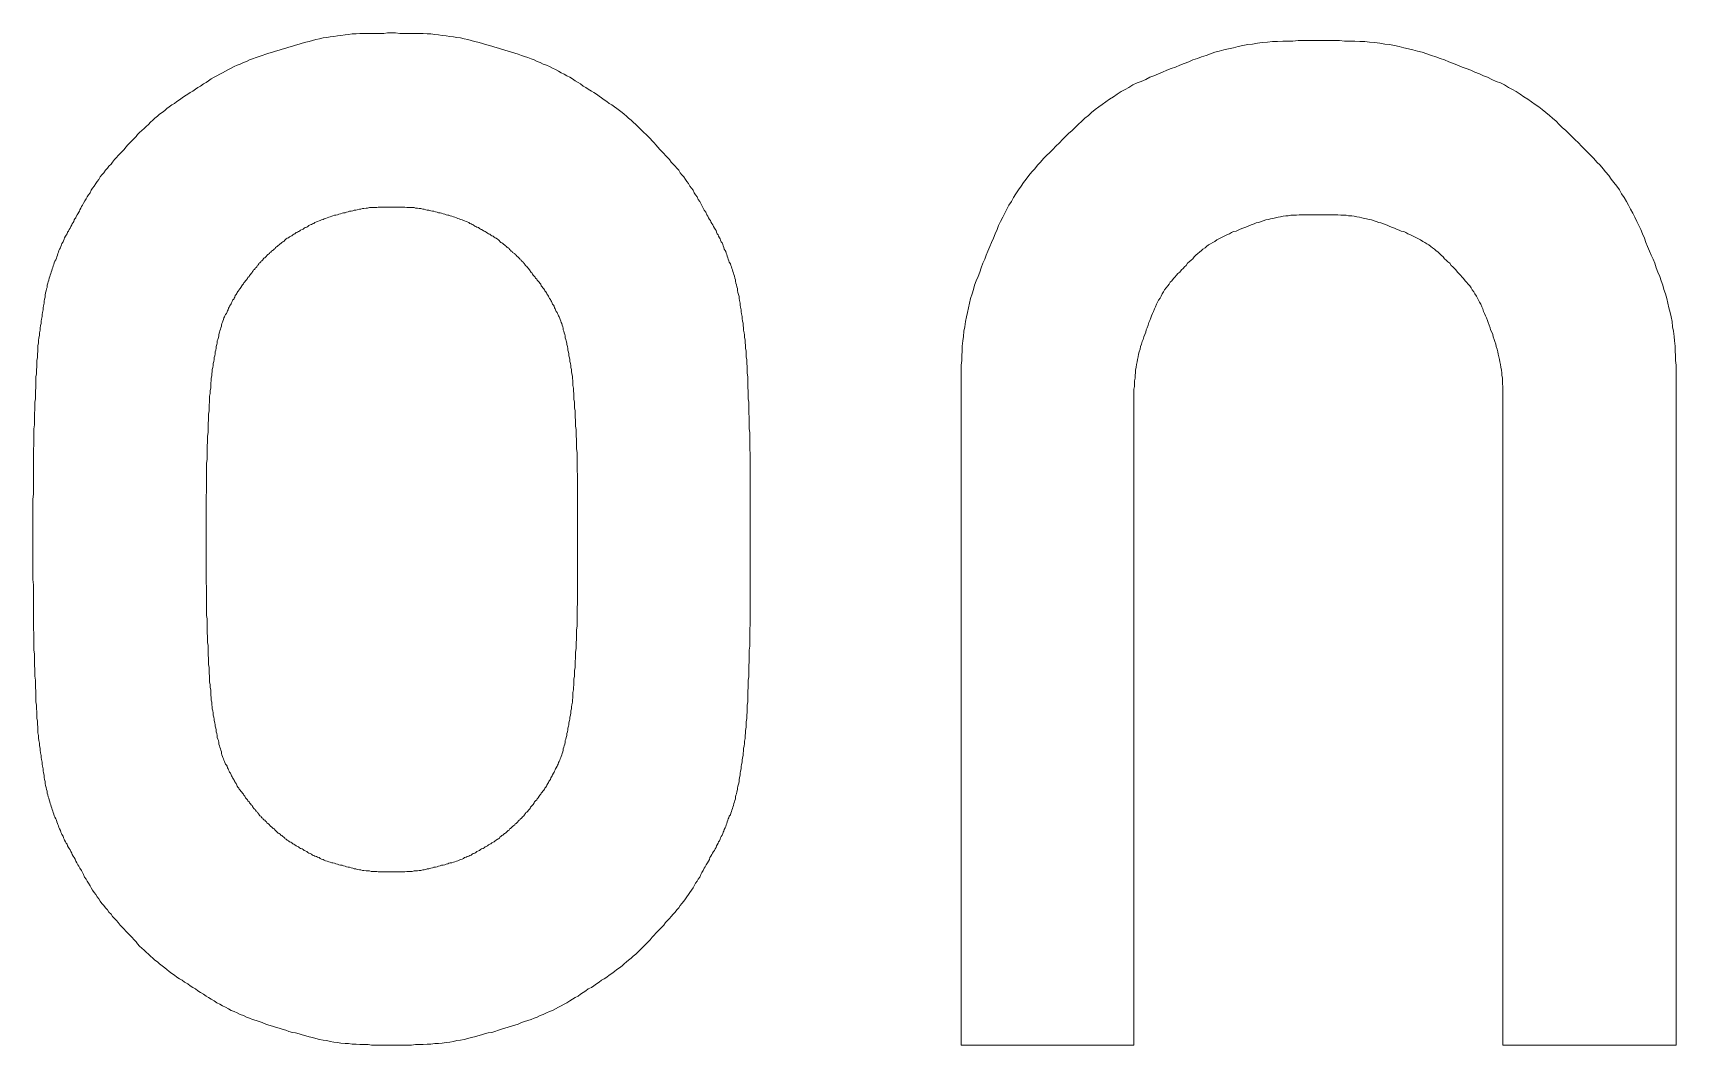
# Model space of a CAD drawing. Units: millimetres at full size, sheet at 1:100. Extents: x -138278 to 134990, y -16593 to 30671.
# Drawn here: x 131417.6 to 131739.2, y 21337.6 to 21535.7 of the extents above; entities that cross this region are included whole.
import ezdxf

# ---------------------------------------------------------------- set-up
doc = ezdxf.new("R2010")
doc.units = ezdxf.units.MM
doc.header["$LTSCALE"] = 100
doc.layers.add('F-0_枠', color=134, linetype='Continuous', lineweight=18)

msp = doc.modelspace()

# ---------------------------------------------------------------- linework, layer by layer
at = {"layer": 'F-0_枠'}
for points in [[(131467.1, 21532.7), (131467.7, 21532.9), (131468.4, 21533.1), (131469, 21533.3), (131469.7, 21533.5), (131470.3, 21533.7), (131471, 21533.9), (131471.7, 21534), (131472.3, 21534.2), (131473, 21534.4), (131473.7, 21534.5), (131474.4, 21534.7), (131475.1, 21534.8), (131475.8, 21534.9), (131476.5, 21535), (131477.2, 21535.1), (131477.9, 21535.2), (131478.7, 21535.3), (131479.4, 21535.4), (131480.1, 21535.5), (131480.9, 21535.5), (131481.6, 21535.6), (131482.4, 21535.6), (131483.2, 21535.6), (131483.9, 21535.6), (131484.7, 21535.6), (131485.5, 21535.6), (131486.3, 21535.6), (131487, 21535.7), (131487.8, 21535.7), (131488.6, 21535.7), (131489.4, 21535.6), (131490.1, 21535.6), (131490.9, 21535.6), (131491.7, 21535.6), (131492.5, 21535.6), (131493.2, 21535.6), (131494, 21535.6), (131494.8, 21535.5), (131495.5, 21535.5)], [(131495.5, 21535.5), (131496.3, 21535.4), (131497, 21535.3), (131497.7, 21535.2), (131498.5, 21535.1), (131499.2, 21535), (131499.9, 21534.9), (131500.6, 21534.8), (131501.3, 21534.7), (131502, 21534.5), (131502.7, 21534.4), (131503.4, 21534.2), (131504, 21534), (131504.7, 21533.9), (131505.4, 21533.7), (131506, 21533.5), (131506.7, 21533.3), (131507.4, 21533.1), (131508, 21532.9), (131508.7, 21532.7), (131509.3, 21532.5), (131510, 21532.3), (131510.6, 21532.1), (131511.3, 21531.9), (131511.9, 21531.7), (131512.6, 21531.5), (131513.2, 21531.3), (131513.8, 21531.1), (131514.5, 21530.9), (131515.1, 21530.6), (131515.7, 21530.4), (131516.3, 21530.1), (131516.9, 21529.9), (131517.5, 21529.6), (131518.1, 21529.4), (131518.7, 21529.1), (131519.3, 21528.8), (131519.9, 21528.5), (131520.5, 21528.2), (131521, 21527.9)], [(131444.8, 21521.6), (131445.3, 21521.9), (131445.8, 21522.3), (131446.3, 21522.6), (131446.8, 21523), (131447.3, 21523.3), (131447.9, 21523.7), (131448.4, 21524), (131448.9, 21524.3), (131449.4, 21524.7), (131449.9, 21525), (131450.4, 21525.3), (131451, 21525.7), (131451.5, 21526), (131452, 21526.3), (131452.5, 21526.7), (131453.1, 21527), (131453.6, 21527.3), (131454.2, 21527.6), (131454.7, 21527.9), (131455.3, 21528.2), (131455.9, 21528.5), (131456.4, 21528.8), (131457, 21529.1), (131457.6, 21529.4), (131458.2, 21529.6), (131458.8, 21529.9), (131459.4, 21530.1), (131460, 21530.4), (131460.6, 21530.6), (131461.3, 21530.9), (131461.9, 21531.1), (131462.5, 21531.3), (131463.2, 21531.5), (131463.8, 21531.7), (131464.5, 21531.9), (131465.1, 21532.1), (131465.8, 21532.3), (131466.4, 21532.5), (131467.1, 21532.7)], [(131621, 21516.6), (131621.6, 21517.2), (131622.2, 21517.8), (131622.9, 21518.4), (131623.5, 21519), (131624.2, 21519.5), (131624.8, 21520.1), (131625.5, 21520.7), (131626.2, 21521.2), (131626.9, 21521.7), (131627.6, 21522.2), (131628.3, 21522.7), (131629.1, 21523.2), (131629.8, 21523.7), (131630.6, 21524.2), (131631.4, 21524.6), (131632.1, 21525), (131632.9, 21525.5), (131633.7, 21525.9), (131634.5, 21526.2), (131635.4, 21526.6), (131636.2, 21527), (131637, 21527.3), (131637.9, 21527.7), (131638.7, 21528), (131639.5, 21528.4), (131640.4, 21528.7), (131641.2, 21529), (131642.1, 21529.4), (131642.9, 21529.7), (131643.8, 21530), (131644.6, 21530.4), (131645.5, 21530.7), (131646.3, 21531), (131647.2, 21531.3), (131648.1, 21531.6), (131648.9, 21531.9), (131649.8, 21532.1), (131650.7, 21532.4), (131651.6, 21532.6)], [(131651.6, 21532.6), (131652.6, 21532.8), (131653.5, 21533), (131654.4, 21533.2), (131655.4, 21533.4), (131656.3, 21533.5), (131657.3, 21533.7), (131658.2, 21533.8), (131659.2, 21533.9), (131660.2, 21534), (131661.2, 21534), (131662.2, 21534.1), (131663.2, 21534.1), (131664.2, 21534.1), (131665.2, 21534.2), (131666.2, 21534.2), (131667.2, 21534.2), (131668.2, 21534.2), (131669.2, 21534.2), (131670.2, 21534.2), (131671.2, 21534.2), (131672.3, 21534.2), (131673.3, 21534.2), (131674.3, 21534.1), (131675.3, 21534.1), (131676.3, 21534.1), (131677.3, 21534), (131678.3, 21534), (131679.2, 21533.9), (131680.2, 21533.8), (131681.2, 21533.7), (131682.2, 21533.5), (131683.1, 21533.4), (131684.1, 21533.2), (131685, 21533), (131685.9, 21532.8), (131686.8, 21532.6), (131687.7, 21532.4), (131688.6, 21532.1), (131689.5, 21531.9)], [(131689.5, 21531.9), (131690.4, 21531.6), (131691.3, 21531.3), (131692.2, 21531), (131693, 21530.7), (131693.9, 21530.4), (131694.7, 21530), (131695.6, 21529.7), (131696.4, 21529.4), (131697.3, 21529), (131698.1, 21528.7), (131699, 21528.4), (131699.8, 21528), (131700.7, 21527.7), (131701.5, 21527.3), (131702.3, 21527), (131703.1, 21526.6), (131704, 21526.2), (131704.8, 21525.9), (131705.6, 21525.5), (131706.4, 21525), (131707.2, 21524.6), (131707.9, 21524.2), (131708.7, 21523.7), (131709.4, 21523.2), (131710.2, 21522.7), (131710.9, 21522.2), (131711.6, 21521.7), (131712.3, 21521.2), (131713, 21520.7), (131713.7, 21520.1), (131714.4, 21519.5), (131715, 21519), (131715.7, 21518.4), (131716.3, 21517.8), (131716.9, 21517.2), (131717.6, 21516.6), (131718.2, 21516), (131718.8, 21515.4), (131719.4, 21514.8)], [(131521, 21527.9), (131521.6, 21527.6), (131522.1, 21527.3), (131522.7, 21527), (131523.2, 21526.7), (131523.7, 21526.3), (131524.3, 21526), (131524.8, 21525.7), (131525.3, 21525.3), (131525.8, 21525), (131526.3, 21524.7), (131526.9, 21524.3), (131527.4, 21524), (131527.9, 21523.7), (131528.4, 21523.3), (131528.9, 21523), (131529.4, 21522.6), (131529.9, 21522.3), (131530.4, 21521.9), (131530.9, 21521.6), (131531.4, 21521.2), (131531.9, 21520.9), (131532.4, 21520.5), (131532.9, 21520.1), (131533.3, 21519.8), (131533.8, 21519.4), (131534.2, 21519), (131534.7, 21518.6), (131535.1, 21518.2), (131535.6, 21517.8), (131536, 21517.4), (131536.4, 21517), (131536.8, 21516.6), (131537.2, 21516.2), (131537.6, 21515.8), (131538, 21515.4), (131538.4, 21515), (131538.8, 21514.6), (131539.2, 21514.2), (131539.5, 21513.8)], [(131429.6, 21505.7), (131429.9, 21506.2), (131430.2, 21506.6), (131430.5, 21507), (131430.8, 21507.5), (131431.1, 21507.9), (131431.5, 21508.3), (131431.8, 21508.8), (131432.2, 21509.2), (131432.5, 21509.6), (131432.9, 21510), (131433.2, 21510.4), (131433.6, 21510.9), (131434, 21511.3), (131434.3, 21511.7), (131434.7, 21512.1), (131435.1, 21512.5), (131435.5, 21512.9), (131435.8, 21513.3), (131436.2, 21513.8), (131436.6, 21514.2), (131437, 21514.6), (131437.4, 21515), (131437.8, 21515.4), (131438.1, 21515.8), (131438.5, 21516.2), (131438.9, 21516.6), (131439.4, 21517), (131439.8, 21517.4), (131440.2, 21517.8), (131440.6, 21518.2), (131441.1, 21518.6), (131441.5, 21519), (131442, 21519.4), (131442.4, 21519.8), (131442.9, 21520.1), (131443.4, 21520.5), (131443.8, 21520.9), (131444.3, 21521.2), (131444.8, 21521.6)], [(131602.6, 21488), (131602.9, 21488.9), (131603.2, 21489.7), (131603.5, 21490.6), (131603.9, 21491.4), (131604.2, 21492.2), (131604.5, 21493), (131604.9, 21493.9), (131605.2, 21494.7), (131605.6, 21495.5), (131605.9, 21496.4), (131606.3, 21497.2), (131606.6, 21498), (131607, 21498.8), (131607.4, 21499.6), (131607.8, 21500.4), (131608.2, 21501.2), (131608.6, 21502), (131609.1, 21502.7), (131609.5, 21503.5), (131610, 21504.2), (131610.5, 21505), (131611, 21505.7), (131611.5, 21506.4), (131612, 21507.1), (131612.5, 21507.8), (131613.1, 21508.5), (131613.7, 21509.1), (131614.2, 21509.8), (131614.8, 21510.4), (131615.4, 21511.1), (131616, 21511.7), (131616.6, 21512.3), (131617.2, 21512.9), (131617.8, 21513.5), (131618.5, 21514.2), (131619.1, 21514.8), (131619.7, 21515.4), (131620.3, 21516), (131621, 21516.6)], [(131539.5, 21513.8), (131539.9, 21513.3), (131540.3, 21512.9), (131540.7, 21512.5), (131541.1, 21512.1), (131541.4, 21511.7), (131541.8, 21511.3), (131542.2, 21510.9), (131542.5, 21510.4), (131542.9, 21510), (131543.3, 21509.6), (131543.6, 21509.2), (131544, 21508.8), (131544.3, 21508.3), (131544.6, 21507.9), (131545, 21507.5), (131545.3, 21507), (131545.6, 21506.6), (131545.9, 21506.2), (131546.2, 21505.7), (131546.5, 21505.3), (131546.8, 21504.9), (131547, 21504.4), (131547.3, 21504), (131547.6, 21503.6), (131547.8, 21503.1), (131548.1, 21502.7)], [(131719.4, 21514.8), (131720.1, 21514.2), (131720.7, 21513.5), (131721.3, 21512.9), (131721.9, 21512.3), (131722.5, 21511.7), (131723.1, 21511.1), (131723.7, 21510.4), (131724.3, 21509.8), (131724.9, 21509.1), (131725.4, 21508.5), (131726, 21507.8), (131726.5, 21507.1), (131727, 21506.4), (131727.6, 21505.7), (131728.1, 21505), (131728.5, 21504.2), (131729, 21503.5), (131729.5, 21502.7)], [(131422.8, 21493.4), (131423, 21493.6), (131423.1, 21493.9), (131423.2, 21494.2), (131423.3, 21494.5), (131423.5, 21494.8), (131423.6, 21495), (131423.7, 21495.3), (131423.8, 21495.6), (131424, 21495.9), (131424.1, 21496.1), (131424.3, 21496.4), (131424.4, 21496.7), (131424.6, 21496.9), (131424.7, 21497.2), (131424.9, 21497.5), (131425, 21497.8), (131425.2, 21498.1), (131425.3, 21498.3), (131425.5, 21498.6), (131425.6, 21498.8), (131425.7, 21499.1), (131425.8, 21499.3), (131426, 21499.5), (131426, 21499.6), (131426.3, 21500.1), (131426.7, 21500.8), (131426.8, 21501.1), (131427, 21501.4), (131427.1, 21501.7), (131427.3, 21502), (131427.5, 21502.4), (131427.8, 21502.8), (131428, 21503.2), (131428.2, 21503.6), (131428.5, 21504), (131428.8, 21504.4), (131429, 21504.9), (131429.3, 21505.3), (131429.6, 21505.7)], [(131548.1, 21502.7), (131548.3, 21502.3), (131548.6, 21501.8), (131548.8, 21501.4), (131549, 21501), (131549.3, 21500.6), (131549.5, 21500.1), (131549.7, 21499.8), (131549.8, 21499.5), (131550, 21499.2), (131550.2, 21499), (131550.3, 21498.7), (131550.5, 21498.4), (131550.7, 21498.1), (131550.8, 21497.8), (131551, 21497.5), (131551.1, 21497.3), (131551.3, 21497), (131551.4, 21496.7), (131551.5, 21496.4), (131551.7, 21496.2), (131551.8, 21495.9), (131552, 21495.6), (131552.1, 21495.4), (131552.2, 21495.1), (131552.3, 21494.8), (131552.5, 21494.6), (131552.6, 21494.3), (131552.7, 21494), (131552.8, 21493.7), (131552.9, 21493.4), (131553.1, 21493.1), (131553.2, 21492.9), (131553.3, 21492.6), (131553.4, 21492.3), (131553.5, 21492), (131553.6, 21491.7), (131553.7, 21491.4), (131553.8, 21491.1), (131553.9, 21490.8)], [(131729.5, 21502.7), (131729.9, 21502), (131730.3, 21501.2), (131730.7, 21500.4), (131731.1, 21499.6), (131731.5, 21498.8), (131731.9, 21498), (131732.3, 21497.2), (131732.6, 21496.4), (131733, 21495.5), (131733.3, 21494.7), (131733.6, 21493.9), (131734, 21493), (131734.3, 21492.2), (131734.7, 21491.4), (131735, 21490.6), (131735.3, 21489.7), (131735.6, 21488.9), (131736, 21488), (131736.3, 21487.2), (131736.6, 21486.3), (131736.8, 21485.5), (131737.1, 21484.6), (131737.4, 21483.7), (131737.6, 21482.8), (131737.8, 21481.9), (131738, 21481), (131738.2, 21480.1), (131738.4, 21479.2), (131738.5, 21478.2), (131738.7, 21477.3), (131738.8, 21476.3), (131738.9, 21475.4), (131739, 21474.4), (131739, 21473.5), (131739.1, 21472.5), (131739.1, 21471.6), (131739.2, 21470.7), (131739.2, 21469.9), (131739.2, 21469.1)], [(131466, 21494.4), (131466.1, 21494.5), (131466.3, 21494.7), (131466.5, 21494.8), (131466.7, 21494.9), (131466.9, 21495.1), (131467, 21495.2), (131467.2, 21495.4), (131467.4, 21495.5), (131467.6, 21495.6), (131467.8, 21495.8), (131468.1, 21495.9), (131468.3, 21496), (131468.5, 21496.2), (131468.7, 21496.3), (131468.9, 21496.4), (131469.1, 21496.6), (131469.4, 21496.7), (131469.6, 21496.8), (131469.8, 21496.9), (131470, 21497.1), (131470.3, 21497.2), (131470.5, 21497.3), (131470.7, 21497.5), (131470.9, 21497.6), (131471.2, 21497.7), (131471.4, 21497.8), (131471.6, 21498), (131471.9, 21498.1), (131472.1, 21498.2), (131472.3, 21498.3), (131472.6, 21498.4), (131472.8, 21498.6), (131473.1, 21498.7), (131473.3, 21498.8), (131473.6, 21498.9), (131473.8, 21499), (131474.1, 21499.1), (131474.4, 21499.2), (131474.6, 21499.3)], [(131474.6, 21499.3), (131474.9, 21499.4), (131475.2, 21499.5), (131475.5, 21499.6), (131475.8, 21499.7), (131476.1, 21499.8), (131476.3, 21499.9), (131476.6, 21500), (131476.9, 21500), (131477.2, 21500.1), (131477.5, 21500.2), (131477.8, 21500.3), (131478.1, 21500.4), (131478.4, 21500.5), (131478.7, 21500.5), (131479, 21500.6), (131479.3, 21500.7), (131479.6, 21500.8), (131479.9, 21500.8), (131480.2, 21500.9), (131480.5, 21501), (131480.8, 21501), (131481.1, 21501.1), (131481.5, 21501.2), (131481.8, 21501.2), (131482.1, 21501.3), (131482.4, 21501.3), (131482.8, 21501.4), (131483.1, 21501.4), (131483.5, 21501.5), (131483.8, 21501.5), (131484.2, 21501.5), (131484.5, 21501.5), (131484.9, 21501.5), (131485.2, 21501.6), (131485.6, 21501.6), (131486, 21501.6), (131486.3, 21501.6), (131486.7, 21501.6), (131487.1, 21501.6)], [(131487.1, 21501.6), (131487.4, 21501.6), (131487.8, 21501.6), (131488.2, 21501.6), (131488.6, 21501.6), (131488.9, 21501.6), (131489.3, 21501.6), (131489.7, 21501.6), (131490, 21501.6), (131490.4, 21501.6), (131490.8, 21501.5), (131491.1, 21501.5), (131491.5, 21501.5), (131491.8, 21501.5), (131492.2, 21501.5), (131492.5, 21501.4), (131492.9, 21501.4), (131493.2, 21501.3), (131493.5, 21501.3), (131493.9, 21501.2), (131494.2, 21501.2), (131494.5, 21501.1), (131494.8, 21501), (131495.1, 21501), (131495.5, 21500.9), (131495.8, 21500.8), (131496.1, 21500.8), (131496.4, 21500.7), (131496.7, 21500.6), (131497, 21500.5), (131497.3, 21500.5), (131497.6, 21500.4), (131497.9, 21500.3), (131498.2, 21500.2), (131498.5, 21500.1), (131498.8, 21500), (131499, 21500), (131499.3, 21499.9), (131499.6, 21499.8), (131499.9, 21499.7)], [(131499.9, 21499.7), (131500.2, 21499.6), (131500.5, 21499.5), (131500.8, 21499.4), (131501, 21499.3), (131501.3, 21499.2), (131501.6, 21499.1), (131501.9, 21499), (131502.1, 21498.9), (131502.4, 21498.8), (131502.6, 21498.7), (131502.9, 21498.6), (131503.1, 21498.4), (131503.4, 21498.3), (131503.6, 21498.2), (131503.8, 21498.1), (131504.1, 21497.9), (131504.3, 21497.8), (131504.5, 21497.7), (131504.8, 21497.6), (131505, 21497.4), (131505.2, 21497.3), (131505.4, 21497.2), (131505.7, 21497), (131505.9, 21496.9), (131506.1, 21496.8), (131506.3, 21496.7), (131506.6, 21496.5), (131506.8, 21496.4), (131507, 21496.3), (131507.2, 21496.1), (131507.4, 21496), (131507.7, 21495.9), (131507.9, 21495.7), (131508.1, 21495.6), (131508.3, 21495.5), (131508.5, 21495.3), (131508.7, 21495.2), (131508.9, 21495), (131509, 21494.9)], [(131674.1, 21500), (131673.6, 21500), (131673, 21500.1), (131672.5, 21500.1), (131671.9, 21500.1), (131671.4, 21500.1), (131670.9, 21500.1), (131670.3, 21500.1), (131669.8, 21500.1), (131669.2, 21500.1), (131668.7, 21500.1), (131668.1, 21500.1), (131667.6, 21500.1), (131667, 21500.1), (131666.5, 21500.1), (131666, 21500.1), (131665.4, 21500.1), (131664.9, 21500), (131664.4, 21500), (131663.8, 21500), (131663.3, 21499.9), (131662.8, 21499.9), (131662.3, 21499.8), (131661.8, 21499.7), (131661.3, 21499.6), (131660.8, 21499.5), (131660.3, 21499.4), (131659.8, 21499.3), (131659.4, 21499.2), (131658.9, 21499.1), (131658.4, 21498.9), (131658, 21498.8), (131657.5, 21498.6), (131657, 21498.5), (131656.6, 21498.3), (131656.2, 21498.2), (131655.7, 21498), (131655.3, 21497.8), (131654.8, 21497.6), (131654.4, 21497.5)], [(131691.5, 21493.6), (131691.2, 21493.9), (131690.8, 21494.2), (131690.4, 21494.4), (131690, 21494.7), (131689.6, 21494.9), (131689.2, 21495.2), (131688.8, 21495.4), (131688.4, 21495.6), (131688, 21495.8), (131687.6, 21496), (131687.2, 21496.2), (131686.7, 21496.4), (131686.3, 21496.6), (131685.9, 21496.8), (131685.4, 21496.9), (131685, 21497.1), (131684.5, 21497.3), (131684.1, 21497.5), (131683.7, 21497.6), (131683.2, 21497.8), (131682.8, 21498), (131682.3, 21498.2), (131681.9, 21498.3), (131681.4, 21498.5), (131681, 21498.6), (131680.5, 21498.8), (131680.1, 21498.9), (131679.6, 21499.1), (131679.1, 21499.2), (131678.6, 21499.3), (131678.2, 21499.4), (131677.7, 21499.5), (131677.2, 21499.6), (131676.7, 21499.7), (131676.2, 21499.8), (131675.7, 21499.9), (131675.1, 21499.9), (131674.6, 21500), (131674.1, 21500)], [(131654.4, 21497.5), (131653.9, 21497.3), (131653.5, 21497.1), (131653.1, 21496.9), (131652.6, 21496.8), (131652.2, 21496.6), (131651.8, 21496.4), (131651.3, 21496.2), (131650.9, 21496), (131650.5, 21495.8), (131650.1, 21495.6), (131649.7, 21495.4), (131649.3, 21495.2), (131648.9, 21494.9), (131648.5, 21494.7), (131648.1, 21494.4), (131647.7, 21494.2), (131647.3, 21493.9), (131647, 21493.6), (131646.6, 21493.4), (131646.3, 21493.1), (131645.9, 21492.8), (131645.6, 21492.5), (131645.2, 21492.2), (131644.9, 21491.9), (131644.6, 21491.5), (131644.3, 21491.2), (131643.9, 21490.9), (131643.6, 21490.6), (131643.3, 21490.2), (131643, 21489.9), (131642.7, 21489.6), (131642.4, 21489.3), (131642.1, 21488.9), (131641.7, 21488.6), (131641.4, 21488.3), (131641.1, 21487.9), (131640.8, 21487.6), (131640.5, 21487.2), (131640.2, 21486.9)], [(131419.3, 21479.7), (131419.4, 21480.2), (131419.4, 21480.6), (131419.5, 21481), (131419.6, 21481.5), (131419.6, 21481.9), (131419.7, 21482.3), (131419.8, 21482.8), (131419.8, 21483.2), (131419.9, 21483.6), (131420, 21484), (131420, 21484.4), (131420.1, 21484.8), (131420.2, 21485.2), (131420.3, 21485.6), (131420.4, 21485.9), (131420.4, 21486.3), (131420.5, 21486.7), (131420.6, 21487), (131420.7, 21487.3), (131420.8, 21487.7), (131420.9, 21488), (131421, 21488.3), (131421.1, 21488.6), (131421.2, 21488.9), (131421.3, 21489.2), (131421.4, 21489.5), (131421.5, 21489.8), (131421.6, 21490.1), (131421.7, 21490.4), (131421.8, 21490.7), (131421.9, 21491), (131422.1, 21491.3), (131422.2, 21491.6), (131422.3, 21491.9), (131422.4, 21492.2), (131422.5, 21492.5), (131422.6, 21492.8), (131422.7, 21493.1), (131422.8, 21493.4)], [(131460.6, 21489), (131460.7, 21489.1), (131460.8, 21489.3), (131461, 21489.4), (131461.1, 21489.6), (131461.2, 21489.7), (131461.3, 21489.8), (131461.4, 21489.9), (131461.5, 21490.1), (131461.6, 21490.2), (131461.7, 21490.3), (131461.8, 21490.5), (131461.9, 21490.6), (131462, 21490.7), (131462.2, 21490.9), (131462.3, 21491), (131462.4, 21491.1), (131462.6, 21491.3), (131462.7, 21491.4), (131462.8, 21491.6), (131463, 21491.7), (131463.1, 21491.8), (131463.3, 21492), (131463.4, 21492.1), (131463.6, 21492.3), (131463.7, 21492.4), (131463.9, 21492.5), (131464, 21492.7), (131464.2, 21492.8), (131464.3, 21493), (131464.5, 21493.1), (131464.6, 21493.2), (131464.8, 21493.4), (131465, 21493.5), (131465.1, 21493.7), (131465.3, 21493.8), (131465.4, 21493.9), (131465.6, 21494.1), (131465.8, 21494.2), (131466, 21494.4)], [(131509, 21494.9), (131509.2, 21494.7), (131509.4, 21494.6), (131509.6, 21494.5), (131509.8, 21494.3), (131509.9, 21494.2), (131510.1, 21494), (131510.3, 21493.9), (131510.4, 21493.7), (131510.6, 21493.6), (131510.8, 21493.5), (131510.9, 21493.3), (131511.1, 21493.2), (131511.2, 21493), (131511.4, 21492.9), (131511.5, 21492.7), (131511.7, 21492.6), (131511.9, 21492.5), (131512, 21492.3), (131512.2, 21492.2), (131512.3, 21492), (131512.5, 21491.9), (131512.6, 21491.8), (131512.8, 21491.6), (131512.9, 21491.5)], [(131702.3, 21479.4), (131702.1, 21479.9), (131701.9, 21480.3), (131701.7, 21480.8), (131701.5, 21481.2), (131701.4, 21481.7), (131701.2, 21482.1), (131701, 21482.6), (131700.7, 21483), (131700.5, 21483.4), (131700.3, 21483.8), (131700.1, 21484.2), (131699.8, 21484.6), (131699.6, 21485), (131699.3, 21485.4), (131699.1, 21485.8), (131698.8, 21486.2), (131698.5, 21486.5), (131698.2, 21486.9), (131697.9, 21487.2), (131697.6, 21487.6), (131697.3, 21487.9), (131697, 21488.3), (131696.7, 21488.6), (131696.4, 21488.9), (131696.1, 21489.3), (131695.8, 21489.6), (131695.5, 21489.9), (131695.2, 21490.2), (131694.9, 21490.6), (131694.5, 21490.9), (131694.2, 21491.2), (131693.9, 21491.5), (131693.6, 21491.9), (131693.2, 21492.2), (131692.9, 21492.5), (131692.6, 21492.8), (131692.2, 21493.1), (131691.9, 21493.4), (131691.5, 21493.6)], [(131512.9, 21491.5), (131513, 21491.3), (131513.2, 21491.2), (131513.3, 21491), (131513.4, 21490.9), (131513.6, 21490.8), (131513.7, 21490.6), (131513.8, 21490.5), (131513.9, 21490.4), (131514, 21490.2), (131514.1, 21490.1), (131514.3, 21490), (131514.4, 21489.8), (131514.5, 21489.7), (131514.6, 21489.6), (131514.7, 21489.4), (131514.8, 21489.3), (131514.9, 21489.1), (131515, 21489), (131515.1, 21488.8), (131515.3, 21488.7), (131515.4, 21488.5), (131515.5, 21488.3), (131515.7, 21488.1), (131515.9, 21487.9), (131516, 21487.7), (131516.2, 21487.5), (131516.3, 21487.3), (131516.5, 21487.1), (131516.7, 21486.9), (131516.8, 21486.7), (131517, 21486.5), (131517.1, 21486.2), (131517.3, 21486), (131517.4, 21485.8), (131517.6, 21485.6), (131517.7, 21485.4), (131517.8, 21485.2), (131518, 21485), (131518.1, 21484.8)], [(131553.9, 21490.8), (131554.1, 21490.5), (131554.2, 21490.2), (131554.3, 21489.9), (131554.4, 21489.6), (131554.5, 21489.3), (131554.6, 21489), (131554.7, 21488.7), (131554.8, 21488.4), (131554.9, 21488.1), (131555, 21487.7), (131555.1, 21487.4), (131555.1, 21487.1), (131555.2, 21486.7), (131555.3, 21486.4), (131555.4, 21486), (131555.5, 21485.7), (131555.5, 21485.3), (131555.6, 21484.9), (131555.7, 21484.5), (131555.8, 21484.1), (131555.8, 21483.7), (131555.9, 21483.3), (131556, 21482.8), (131556, 21482.4), (131556.1, 21482), (131556.2, 21481.5), (131556.2, 21481.1), (131556.3, 21480.7), (131556.4, 21480.2), (131556.4, 21479.8), (131556.5, 21479.3), (131556.6, 21478.9), (131556.6, 21478.4), (131556.7, 21478), (131556.7, 21477.5), (131556.8, 21477), (131556.9, 21476.6), (131556.9, 21476.1), (131557, 21475.6)], [(131455.3, 21480.6), (131455.5, 21480.8), (131455.6, 21481.1), (131455.7, 21481.3), (131455.8, 21481.5), (131455.9, 21481.8), (131456, 21482), (131456.1, 21482.2), (131456.3, 21482.5), (131456.4, 21482.7), (131456.5, 21482.9), (131456.6, 21483.1), (131456.7, 21483.4), (131456.9, 21483.6), (131457, 21483.8), (131457.1, 21484), (131457.2, 21484.3), (131457.4, 21484.5), (131457.5, 21484.7), (131457.6, 21484.9), (131457.7, 21485.1), (131457.9, 21485.3), (131458, 21485.5), (131458.2, 21485.7), (131458.3, 21485.9), (131458.5, 21486.2), (131458.6, 21486.4), (131458.8, 21486.6), (131458.9, 21486.8), (131459.1, 21487), (131459.2, 21487.2), (131459.4, 21487.4), (131459.6, 21487.6), (131459.7, 21487.8), (131459.9, 21488), (131460, 21488.2), (131460.2, 21488.4), (131460.3, 21488.6), (131460.5, 21488.8), (131460.6, 21489)], [(131633.4, 21469.2), (131633.3, 21468.7), (131633.3, 21468.1), (131633.2, 21467.6), (131633.2, 21467), (131633.2, 21466.5), (131633.1, 21466), (131633.1, 21465.4), (131633.1, 21465), (131633.1, 21464.5), (131633.1, 21464.1), (131633.1, 21463.7), (131633.1, 21463.4), (131633.1, 21337.6), (131599.3, 21337.6), (131599.3, 21467.2), (131599.3, 21467.8), (131599.3, 21468.4), (131599.3, 21469.1), (131599.3, 21469.9), (131599.3, 21470.7), (131599.4, 21471.6), (131599.4, 21472.5), (131599.5, 21473.5), (131599.5, 21474.4), (131599.6, 21475.4), (131599.7, 21476.3), (131599.8, 21477.3), (131600, 21478.2), (131600.1, 21479.2), (131600.3, 21480.1), (131600.5, 21481), (131600.7, 21481.9), (131600.9, 21482.8), (131601.1, 21483.7), (131601.4, 21484.6), (131601.7, 21485.5), (131601.9, 21486.3), (131602.2, 21487.2), (131602.6, 21488)], [(131640.2, 21486.9), (131640, 21486.5), (131639.7, 21486.2), (131639.4, 21485.8), (131639.1, 21485.4), (131638.9, 21485), (131638.6, 21484.6), (131638.4, 21484.2), (131638.2, 21483.8), (131637.9, 21483.4), (131637.7, 21483), (131637.5, 21482.6), (131637.3, 21482.1), (131637.1, 21481.7), (131636.9, 21481.2), (131636.7, 21480.8), (131636.5, 21480.3), (131636.4, 21479.9), (131636.2, 21479.4), (131636, 21479), (131635.9, 21478.5), (131635.7, 21478), (131635.5, 21477.6), (131635.4, 21477.1), (131635.2, 21476.7), (131635, 21476.2), (131634.9, 21475.7), (131634.7, 21475.3), (131634.6, 21474.8), (131634.4, 21474.3), (131634.3, 21473.8), (131634.1, 21473.3), (131634, 21472.8), (131633.9, 21472.3), (131633.8, 21471.8), (131633.7, 21471.3), (131633.6, 21470.8), (131633.5, 21470.3), (131633.4, 21469.7), (131633.4, 21469.2)], [(131518.1, 21484.8), (131518.2, 21484.6), (131518.4, 21484.4), (131518.5, 21484.2), (131518.6, 21484), (131518.7, 21483.7), (131518.9, 21483.5), (131519, 21483.3), (131519.1, 21483.1), (131519.2, 21482.8), (131519.3, 21482.6), (131519.5, 21482.4), (131519.6, 21482.2), (131519.7, 21481.9), (131519.8, 21481.7), (131519.9, 21481.5), (131520, 21481.2), (131520.2, 21481), (131520.3, 21480.8), (131520.4, 21480.5), (131520.5, 21480.3), (131520.6, 21480.1), (131520.7, 21479.8), (131520.8, 21479.6), (131520.9, 21479.3), (131521, 21479), (131521.1, 21478.8), (131521.2, 21478.5), (131521.3, 21478.2), (131521.4, 21477.9), (131521.4, 21477.6), (131521.5, 21477.3), (131521.6, 21477), (131521.7, 21476.7), (131521.8, 21476.4), (131521.8, 21476), (131521.9, 21475.7), (131522, 21475.4), (131522.1, 21475), (131522.1, 21474.7)], [(131417.8, 21455), (131417.8, 21455.8), (131417.8, 21456.7), (131417.8, 21457.5), (131417.8, 21458.2), (131417.9, 21459), (131417.9, 21459.8), (131417.9, 21460.5), (131417.9, 21461.2), (131418, 21462), (131418, 21462.7), (131418, 21463.4), (131418.1, 21464.1), (131418.1, 21464.8), (131418.1, 21465.6), (131418.2, 21466.3), (131418.2, 21467), (131418.2, 21467.7), (131418.2, 21468.4), (131418.3, 21469), (131418.3, 21469.7), (131418.4, 21470.4), (131418.4, 21471), (131418.4, 21471.6), (131418.5, 21472.2), (131418.5, 21472.8), (131418.6, 21473.4), (131418.6, 21473.9), (131418.6, 21474.5), (131418.7, 21475), (131418.7, 21475.5), (131418.8, 21476), (131418.9, 21476.5), (131418.9, 21477), (131419, 21477.5), (131419, 21477.9), (131419.1, 21478.4), (131419.2, 21478.8), (131419.2, 21479.3), (131419.3, 21479.7)], [(131452.4, 21467.2), (131452.5, 21467.6), (131452.5, 21468.1), (131452.6, 21468.6), (131452.6, 21469), (131452.7, 21469.4), (131452.7, 21469.8), (131452.8, 21470.2), (131452.9, 21470.6), (131452.9, 21471), (131453, 21471.4), (131453.1, 21471.8), (131453.1, 21472.2), (131453.2, 21472.5), (131453.3, 21472.9), (131453.3, 21473.3), (131453.4, 21473.6), (131453.5, 21474), (131453.5, 21474.3), (131453.6, 21474.7), (131453.7, 21475), (131453.7, 21475.4), (131453.8, 21475.7), (131453.9, 21476.1), (131454, 21476.4), (131454, 21476.7), (131454.1, 21477.1), (131454.2, 21477.4), (131454.3, 21477.7), (131454.4, 21478), (131454.5, 21478.3), (131454.5, 21478.5), (131454.6, 21478.8), (131454.7, 21479.1), (131454.8, 21479.3), (131454.9, 21479.6), (131455, 21479.9), (131455.1, 21480.1), (131455.2, 21480.3), (131455.3, 21480.6)], [(131739.2, 21469.1), (131739.2, 21468.4), (131739.2, 21467.8), (131739.2, 21467.2), (131739.2, 21337.6), (131705.3, 21337.6), (131705.3, 21463.4), (131705.3, 21463.7), (131705.3, 21464.1), (131705.3, 21464.5), (131705.3, 21465), (131705.3, 21465.4), (131705.3, 21466), (131705.3, 21466.5), (131705.2, 21467), (131705.2, 21467.6), (131705.2, 21468.1), (131705.1, 21468.7), (131705.1, 21469.2), (131705, 21469.7), (131704.9, 21470.3), (131704.8, 21470.8), (131704.7, 21471.3), (131704.6, 21471.8), (131704.5, 21472.3), (131704.4, 21472.8), (131704.3, 21473.3), (131704.2, 21473.8), (131704, 21474.3), (131703.9, 21474.8), (131703.7, 21475.3), (131703.6, 21475.7), (131703.4, 21476.2), (131703.3, 21476.7), (131703.1, 21477.1), (131702.9, 21477.6), (131702.8, 21478), (131702.6, 21478.5), (131702.4, 21479), (131702.3, 21479.4)], [(131522.1, 21474.7), (131522.2, 21474.3), (131522.3, 21473.9), (131522.3, 21473.6), (131522.4, 21473.2), (131522.5, 21472.9), (131522.5, 21472.5), (131522.6, 21472.1), (131522.7, 21471.8), (131522.7, 21471.4), (131522.8, 21471), (131522.9, 21470.6), (131522.9, 21470.2), (131523, 21469.8), (131523, 21469.4), (131523.1, 21469), (131523.2, 21468.5), (131523.2, 21468.1), (131523.3, 21467.6), (131523.3, 21467.2), (131523.3, 21466.7), (131523.4, 21466.2), (131523.4, 21465.6), (131523.5, 21465.1), (131523.5, 21464.6), (131523.5, 21464), (131523.6, 21463.4), (131523.6, 21462.9), (131523.6, 21462.3), (131523.7, 21461.7), (131523.7, 21461.1), (131523.7, 21460.5), (131523.8, 21459.9), (131523.8, 21459.3), (131523.8, 21458.7), (131523.9, 21458.1), (131523.9, 21457.5), (131523.9, 21456.8), (131524, 21456.2), (131524, 21455.6)], [(131557, 21475.6), (131557, 21475.1), (131557.1, 21474.5), (131557.1, 21474), (131557.2, 21473.4), (131557.2, 21472.8), (131557.2, 21472.3), (131557.3, 21471.7), (131557.3, 21471), (131557.4, 21470.4), (131557.4, 21469.7), (131557.4, 21469.1), (131557.5, 21468.4), (131557.5, 21467.7), (131557.5, 21467), (131557.5, 21466.3), (131557.6, 21465.6), (131557.6, 21464.9), (131557.6, 21464.1), (131557.7, 21463.4), (131557.7, 21462.7), (131557.7, 21462), (131557.7, 21461.3), (131557.8, 21460.5), (131557.8, 21459.8), (131557.8, 21459), (131557.8, 21458.2), (131557.9, 21457.5), (131557.9, 21456.7), (131557.9, 21455.9), (131557.9, 21455), (131557.9, 21454.2), (131558, 21453.3), (131558, 21452.4), (131558, 21451.5), (131558, 21450.5), (131558, 21449.6), (131558, 21448.6), (131558, 21447.6), (131558, 21446.6)], [(131451.5, 21440.5), (131451.5, 21441.4), (131451.5, 21442.3), (131451.5, 21443.3), (131451.5, 21444.2), (131451.5, 21445.1), (131451.6, 21445.9), (131451.6, 21446.8), (131451.6, 21447.6), (131451.6, 21448.4), (131451.6, 21449.2), (131451.6, 21450), (131451.6, 21450.8), (131451.6, 21451.5), (131451.7, 21452.2), (131451.7, 21452.9), (131451.7, 21453.6), (131451.7, 21454.3), (131451.7, 21454.9), (131451.8, 21455.6), (131451.8, 21456.2), (131451.8, 21456.8), (131451.9, 21457.5), (131451.9, 21458.1), (131451.9, 21458.7), (131451.9, 21459.3), (131452, 21459.9), (131452, 21460.5), (131452, 21461.1), (131452.1, 21461.7), (131452.1, 21462.3), (131452.1, 21462.9), (131452.2, 21463.4), (131452.2, 21464), (131452.2, 21464.6), (131452.3, 21465.1), (131452.3, 21465.7), (131452.4, 21466.2), (131452.4, 21466.7), (131452.4, 21467.2)], [(131417.8, 21415.7), (131417.8, 21416.5), (131417.8, 21417.3), (131417.8, 21418.2), (131417.7, 21419), (131417.7, 21419.9), (131417.7, 21420.8), (131417.7, 21421.7), (131417.7, 21422.6), (131417.7, 21423.6), (131417.7, 21424.6), (131417.7, 21425.6), (131417.7, 21426.6), (131417.7, 21427.7), (131417.6, 21428.7), (131417.6, 21429.8), (131417.6, 21430.9), (131417.6, 21432), (131417.6, 21433.2), (131417.6, 21434.3), (131417.6, 21435.4), (131417.6, 21436.6), (131417.6, 21437.7), (131417.6, 21438.9), (131417.6, 21440), (131417.6, 21441.1), (131417.6, 21442.3), (131417.6, 21443.4), (131417.6, 21444.4), (131417.7, 21445.5), (131417.7, 21446.6), (131417.7, 21447.6), (131417.7, 21448.6), (131417.7, 21449.6), (131417.7, 21450.5), (131417.7, 21451.5), (131417.7, 21452.4), (131417.7, 21453.3), (131417.7, 21454.2), (131417.8, 21455)], [(131524, 21455.6), (131524, 21454.9), (131524, 21454.3), (131524.1, 21453.6), (131524.1, 21452.9), (131524.1, 21452.2), (131524.1, 21451.5), (131524.1, 21450.8), (131524.1, 21450), (131524.2, 21449.2), (131524.2, 21448.4), (131524.2, 21447.6), (131524.2, 21446.8), (131524.2, 21445.9), (131524.2, 21445.1), (131524.2, 21444.2), (131524.2, 21443.3), (131524.2, 21442.3), (131524.2, 21441.4), (131524.2, 21440.5), (131524.2, 21439.5), (131524.2, 21438.5), (131524.2, 21437.6), (131524.2, 21436.6), (131524.2, 21435.6), (131524.2, 21434.7), (131524.2, 21433.7), (131524.2, 21432.7), (131524.2, 21431.8), (131524.2, 21430.9), (131524.2, 21429.9), (131524.2, 21429), (131524.2, 21428.1), (131524.2, 21427.3), (131524.2, 21426.4), (131524.2, 21425.6), (131524.2, 21424.8), (131524.2, 21424), (131524.1, 21423.2), (131524.1, 21422.5)], [(131558, 21446.6), (131558, 21445.5), (131558, 21444.4), (131558, 21443.4), (131558, 21442.3), (131558, 21441.1), (131558, 21440), (131558, 21438.9), (131558, 21437.7), (131558, 21436.6), (131558, 21435.4), (131558, 21434.3), (131558, 21433.2), (131558, 21432), (131558, 21430.9), (131558, 21429.8), (131558, 21428.7), (131558, 21427.7), (131558, 21426.6), (131558, 21425.6), (131558, 21424.6), (131558, 21423.6), (131558, 21422.6), (131558, 21421.7), (131558, 21420.8), (131558, 21419.9), (131557.9, 21419), (131557.9, 21418.1), (131557.9, 21417.3), (131557.9, 21416.5), (131557.9, 21415.7), (131557.8, 21414.9), (131557.8, 21414.1), (131557.8, 21413.4), (131557.8, 21412.6), (131557.7, 21411.9), (131557.7, 21411.2), (131557.7, 21410.5), (131557.7, 21409.7), (131557.6, 21409)], [(131452.1, 21410.4), (131452.1, 21410.9), (131452.1, 21411.5), (131452, 21412.1), (131452, 21412.7), (131452, 21413.3), (131451.9, 21413.9), (131451.9, 21414.5), (131451.9, 21415.2), (131451.9, 21415.8), (131451.8, 21416.4), (131451.8, 21417), (131451.8, 21417.6), (131451.7, 21418.3), (131451.7, 21418.9), (131451.7, 21419.6), (131451.7, 21420.3), (131451.7, 21421), (131451.6, 21421.7), (131451.6, 21422.5), (131451.6, 21423.2), (131451.6, 21424), (131451.6, 21424.8), (131451.6, 21425.6), (131451.6, 21426.4), (131451.6, 21427.3), (131451.5, 21428.1), (131451.5, 21429), (131451.5, 21429.9), (131451.5, 21430.9), (131451.5, 21431.8), (131451.5, 21432.7), (131451.5, 21433.7), (131451.5, 21434.7), (131451.5, 21435.6), (131451.5, 21436.6), (131451.5, 21437.6), (131451.5, 21438.5), (131451.5, 21439.5), (131451.5, 21440.5)], [(131524.1, 21422.5), (131524.1, 21421.7), (131524.1, 21421), (131524.1, 21420.3), (131524.1, 21419.6), (131524, 21418.9), (131524, 21418.3), (131524, 21417.6), (131524, 21417), (131523.9, 21416.4), (131523.9, 21415.8), (131523.9, 21415.2), (131523.8, 21414.5), (131523.8, 21413.9), (131523.8, 21413.3), (131523.7, 21412.7), (131523.7, 21412.1), (131523.7, 21411.5), (131523.6, 21410.9), (131523.6, 21410.4), (131523.6, 21409.8), (131523.5, 21409.2), (131523.5, 21408.7), (131523.5, 21408.1), (131523.4, 21407.6), (131523.4, 21407.1), (131523.3, 21406.6), (131523.3, 21406.1), (131523.3, 21405.6), (131523.2, 21405.1), (131523.2, 21404.7), (131523.1, 21404.2), (131523, 21403.8), (131523, 21403.4), (131522.9, 21403), (131522.9, 21402.6), (131522.8, 21402.2), (131522.7, 21401.8), (131522.7, 21401.4), (131522.6, 21401.1)], [(131419.5, 21392.2), (131419.4, 21392.6), (131419.4, 21393), (131419.3, 21393.5), (131419.2, 21393.9), (131419.2, 21394.3), (131419.1, 21394.8), (131419, 21395.3), (131419, 21395.7), (131418.9, 21396.2), (131418.9, 21396.7), (131418.8, 21397.2), (131418.7, 21397.7), (131418.7, 21398.2), (131418.6, 21398.7), (131418.6, 21399.2), (131418.6, 21399.8), (131418.5, 21400.4), (131418.5, 21401), (131418.4, 21401.6), (131418.4, 21402.2), (131418.4, 21402.8), (131418.3, 21403.5), (131418.3, 21404.1), (131418.2, 21404.8), (131418.2, 21405.5), (131418.2, 21406.2), (131418.2, 21406.9), (131418.1, 21407.6), (131418.1, 21408.3), (131418.1, 21409), (131418, 21409.8), (131418, 21410.5), (131418, 21411.2), (131417.9, 21411.9), (131417.9, 21412.7), (131417.9, 21413.4), (131417.9, 21414.2), (131417.8, 21414.9), (131417.8, 21415.7)], [(131454.5, 21394.7), (131454.5, 21395), (131454.4, 21395.3), (131454.3, 21395.6), (131454.2, 21395.9), (131454.1, 21396.2), (131454, 21396.5), (131454, 21396.8), (131453.9, 21397.2), (131453.8, 21397.5), (131453.7, 21397.8), (131453.7, 21398.2), (131453.6, 21398.6), (131453.5, 21398.9), (131453.5, 21399.3), (131453.4, 21399.6), (131453.3, 21400), (131453.3, 21400.3), (131453.2, 21400.7), (131453.1, 21401.1), (131453.1, 21401.4), (131453, 21401.8), (131452.9, 21402.2), (131452.9, 21402.6), (131452.8, 21403), (131452.7, 21403.4), (131452.7, 21403.8), (131452.6, 21404.2), (131452.6, 21404.7), (131452.5, 21405.1), (131452.5, 21405.6), (131452.4, 21406.1), (131452.4, 21406.6), (131452.4, 21407.1), (131452.3, 21407.6), (131452.3, 21408.1), (131452.2, 21408.7), (131452.2, 21409.2), (131452.2, 21409.8), (131452.1, 21410.4)], [(131557.6, 21409), (131557.6, 21408.3), (131557.6, 21407.6), (131557.5, 21406.9), (131557.5, 21406.2), (131557.5, 21405.5), (131557.5, 21404.8), (131557.4, 21404.1), (131557.4, 21403.4), (131557.4, 21402.8), (131557.3, 21402.1), (131557.3, 21401.5), (131557.2, 21400.9), (131557.2, 21400.3), (131557.2, 21399.8), (131557.1, 21399.2), (131557.1, 21398.7), (131557, 21398.1), (131557, 21397.6), (131556.9, 21397.1), (131556.9, 21396.6), (131556.8, 21396.1), (131556.7, 21395.7), (131556.7, 21395.2), (131556.6, 21394.7), (131556.6, 21394.3), (131556.5, 21393.8), (131556.4, 21393.4), (131556.4, 21393), (131556.3, 21392.5), (131556.2, 21392.1), (131556.2, 21391.7), (131556.1, 21391.2), (131556, 21390.8), (131556, 21390.4), (131555.9, 21390), (131555.8, 21389.5), (131555.8, 21389.1), (131555.7, 21388.7), (131555.6, 21388.3)], [(131522.6, 21401.1), (131522.5, 21400.7), (131522.5, 21400.3), (131522.4, 21400), (131522.3, 21399.6), (131522.3, 21399.3), (131522.2, 21398.9), (131522.1, 21398.6), (131522.1, 21398.2), (131522, 21397.8), (131521.9, 21397.5), (131521.8, 21397.2), (131521.8, 21396.8), (131521.7, 21396.5), (131521.6, 21396.2), (131521.5, 21395.9), (131521.4, 21395.6), (131521.4, 21395.3), (131521.3, 21395), (131521.2, 21394.7), (131521.1, 21394.4), (131521, 21394.1), (131520.9, 21393.9), (131520.8, 21393.6), (131520.7, 21393.4), (131520.6, 21393.1), (131520.5, 21392.9), (131520.4, 21392.6), (131520.3, 21392.4), (131520.2, 21392.2), (131520, 21391.9), (131519.9, 21391.7), (131519.8, 21391.5), (131519.7, 21391.2), (131519.6, 21391), (131519.5, 21390.8), (131519.3, 21390.5), (131519.2, 21390.3), (131519.1, 21390.1), (131519, 21389.9)], [(131459.4, 21385.8), (131459.2, 21386), (131459.1, 21386.3), (131458.9, 21386.5), (131458.8, 21386.7), (131458.6, 21386.9), (131458.5, 21387.1), (131458.3, 21387.3), (131458.2, 21387.5), (131458, 21387.7), (131457.9, 21387.9), (131457.7, 21388.1), (131457.6, 21388.3), (131457.5, 21388.5), (131457.4, 21388.8), (131457.2, 21389), (131457.1, 21389.2), (131457, 21389.4), (131456.9, 21389.6), (131456.7, 21389.9), (131456.6, 21390.1), (131456.5, 21390.3), (131456.4, 21390.5), (131456.3, 21390.8), (131456.1, 21391), (131456, 21391.2), (131455.9, 21391.5), (131455.8, 21391.7), (131455.7, 21391.9), (131455.6, 21392.2), (131455.5, 21392.4), (131455.3, 21392.6), (131455.2, 21392.9), (131455.1, 21393.1), (131455, 21393.4), (131454.9, 21393.6), (131454.8, 21393.9), (131454.7, 21394.1), (131454.6, 21394.4), (131454.5, 21394.7)], [(131423.2, 21379), (131423.1, 21379.3), (131423, 21379.6), (131422.8, 21379.9), (131422.7, 21380.2), (131422.6, 21380.5), (131422.5, 21380.8), (131422.4, 21381), (131422.3, 21381.3), (131422.2, 21381.6), (131422.1, 21381.9), (131421.9, 21382.2), (131421.8, 21382.5), (131421.7, 21382.8), (131421.6, 21383.1), (131421.5, 21383.4), (131421.4, 21383.7), (131421.3, 21384), (131421.2, 21384.3), (131421.1, 21384.6), (131421, 21384.9), (131420.9, 21385.2), (131420.8, 21385.6), (131420.7, 21385.9), (131420.6, 21386.2), (131420.5, 21386.6), (131420.4, 21386.9), (131420.4, 21387.3), (131420.3, 21387.6), (131420.2, 21388), (131420.1, 21388.4), (131420, 21388.8), (131420, 21389.2), (131419.9, 21389.6), (131419.8, 21390), (131419.8, 21390.4), (131419.7, 21390.9), (131419.6, 21391.3), (131419.6, 21391.7), (131419.5, 21392.2)], [(131519, 21389.9), (131518.9, 21389.6), (131518.7, 21389.4), (131518.6, 21389.2), (131518.5, 21389), (131518.4, 21388.8), (131518.2, 21388.5), (131518.1, 21388.3), (131518, 21388.1), (131517.8, 21387.9), (131517.7, 21387.7), (131517.6, 21387.5), (131517.4, 21387.3), (131517.3, 21387.1), (131517.1, 21386.9), (131517, 21386.7), (131516.8, 21386.5), (131516.7, 21386.3), (131516.5, 21386), (131516.3, 21385.8), (131516.2, 21385.6), (131516, 21385.4), (131515.8, 21385.2), (131515.7, 21385), (131515.5, 21384.7), (131515.3, 21384.5), (131515.1, 21384.3), (131515, 21384.2), (131514.9, 21384), (131514.9, 21383.9), (131514.8, 21383.8), (131514.7, 21383.7), (131514.6, 21383.6), (131514.5, 21383.4), (131514.4, 21383.3), (131514.3, 21383.2), (131514.1, 21383.1), (131514, 21382.9), (131513.9, 21382.8), (131513.8, 21382.7)], [(131555.6, 21388.3), (131555.5, 21387.9), (131555.5, 21387.6), (131555.4, 21387.2), (131555.3, 21386.8), (131555.2, 21386.5), (131555.1, 21386.2), (131555.1, 21385.8), (131555, 21385.5), (131554.9, 21385.2), (131554.8, 21384.9), (131554.7, 21384.5), (131554.6, 21384.2), (131554.5, 21383.9), (131554.4, 21383.6), (131554.3, 21383.3), (131554.2, 21383), (131554.1, 21382.7), (131553.9, 21382.4), (131553.8, 21382.1), (131553.7, 21381.9), (131553.6, 21381.6), (131553.5, 21381.3), (131553.4, 21381), (131553.3, 21380.7), (131553.2, 21380.4), (131553.1, 21380.1), (131552.9, 21379.8), (131552.8, 21379.5), (131552.7, 21379.3), (131552.6, 21379), (131552.5, 21378.7), (131552.3, 21378.4), (131552.2, 21378.2), (131552.1, 21377.9), (131552, 21377.6), (131551.8, 21377.4), (131551.7, 21377.1), (131551.5, 21376.8), (131551.4, 21376.6)], [(131464.6, 21380), (131464.5, 21380.1), (131464.3, 21380.3), (131464.2, 21380.4), (131464, 21380.6), (131463.9, 21380.7), (131463.7, 21380.9), (131463.6, 21381), (131463.4, 21381.1), (131463.3, 21381.3), (131463.1, 21381.4), (131463, 21381.6), (131462.8, 21381.7), (131462.7, 21381.8), (131462.6, 21382), (131462.4, 21382.1), (131462.3, 21382.3), (131462.2, 21382.4), (131462, 21382.5), (131461.9, 21382.7), (131461.8, 21382.8), (131461.7, 21382.9), (131461.6, 21383.1), (131461.5, 21383.2), (131461.4, 21383.3), (131461.3, 21383.4), (131461.2, 21383.6), (131461.1, 21383.7), (131461, 21383.8), (131460.8, 21384), (131460.7, 21384.1), (131460.6, 21384.3), (131460.5, 21384.5), (131460.3, 21384.6), (131460.2, 21384.8), (131460, 21385), (131459.9, 21385.2), (131459.7, 21385.4), (131459.6, 21385.6), (131459.4, 21385.8)], [(131472.6, 21374.7), (131472.3, 21374.8), (131472.1, 21375), (131471.9, 21375.1), (131471.6, 21375.2), (131471.4, 21375.3), (131471.2, 21375.5), (131470.9, 21375.6), (131470.7, 21375.7), (131470.5, 21375.9), (131470.3, 21376), (131470, 21376.1), (131469.8, 21376.2), (131469.6, 21376.4), (131469.4, 21376.5), (131469.1, 21376.6), (131468.9, 21376.8), (131468.7, 21376.9), (131468.5, 21377), (131468.3, 21377.2), (131468.1, 21377.3), (131467.8, 21377.4), (131467.6, 21377.6), (131467.4, 21377.7), (131467.2, 21377.9), (131467, 21378), (131466.9, 21378.1), (131466.7, 21378.3), (131466.5, 21378.4), (131466.3, 21378.6), (131466.1, 21378.7), (131466, 21378.9), (131465.8, 21379), (131465.6, 21379.1), (131465.4, 21379.3), (131465.3, 21379.4), (131465.1, 21379.6), (131465, 21379.7), (131464.8, 21379.9), (131464.6, 21380)], [(131513.8, 21382.7), (131513.7, 21382.5), (131513.6, 21382.4), (131513.4, 21382.3), (131513.3, 21382.1), (131513.2, 21382), (131513, 21381.8), (131512.9, 21381.7), (131512.8, 21381.6), (131512.6, 21381.4), (131512.5, 21381.3), (131512.3, 21381.1), (131512.2, 21381), (131512, 21380.9), (131511.9, 21380.7), (131511.7, 21380.6), (131511.5, 21380.4), (131511.4, 21380.3), (131511.2, 21380.1), (131511.1, 21380), (131510.9, 21379.9), (131510.8, 21379.7), (131510.6, 21379.6), (131510.4, 21379.4), (131510.3, 21379.3), (131510.1, 21379.1), (131509.9, 21379), (131509.8, 21378.9), (131509.6, 21378.7), (131509.4, 21378.6), (131509.2, 21378.4), (131509, 21378.3), (131508.9, 21378.1), (131508.7, 21378), (131508.5, 21377.9), (131508.3, 21377.7), (131508.1, 21377.6), (131507.9, 21377.4), (131507.7, 21377.3), (131507.4, 21377.2)], [(131431.1, 21365.3), (131430.8, 21365.8), (131430.5, 21366.2), (131430.2, 21366.6), (131429.9, 21367.1), (131429.6, 21367.5), (131429.3, 21367.9), (131429, 21368.4), (131428.8, 21368.8), (131428.5, 21369.3), (131428.2, 21369.7), (131428, 21370.1), (131427.7, 21370.5), (131427.5, 21371), (131427.3, 21371.4), (131427.1, 21371.8), (131426.8, 21372.2), (131426.6, 21372.6), (131426.4, 21372.9), (131426.2, 21373.3), (131426, 21373.6), (131425.9, 21374), (131425.7, 21374.3), (131425.5, 21374.6), (131425.3, 21374.9), (131425.2, 21375.2), (131425, 21375.5), (131424.9, 21375.8), (131424.7, 21376.1), (131424.6, 21376.3), (131424.4, 21376.6), (131424.3, 21376.9), (131424.1, 21377.1), (131424, 21377.4), (131423.8, 21377.7), (131423.7, 21377.9), (131423.6, 21378.2), (131423.5, 21378.5), (131423.3, 21378.8), (131423.2, 21379)], [(131507.4, 21377.2), (131507.2, 21377), (131507, 21376.9), (131506.8, 21376.8), (131506.6, 21376.6), (131506.3, 21376.5), (131506.1, 21376.4), (131505.9, 21376.2), (131505.7, 21376.1), (131505.4, 21376), (131505.2, 21375.9), (131505, 21375.7), (131504.8, 21375.6), (131504.5, 21375.5), (131504.3, 21375.3), (131504.1, 21375.2), (131503.8, 21375.1), (131503.6, 21375), (131503.4, 21374.8), (131503.1, 21374.7), (131502.9, 21374.6), (131502.6, 21374.5), (131502.4, 21374.4), (131502.1, 21374.3), (131501.9, 21374.1), (131501.6, 21374), (131501.3, 21373.9), (131501, 21373.8), (131500.8, 21373.7), (131500.5, 21373.6), (131500.2, 21373.5), (131499.9, 21373.4), (131499.6, 21373.3), (131499.3, 21373.3), (131499, 21373.2), (131498.8, 21373.1), (131498.5, 21373), (131498.2, 21372.9), (131497.9, 21372.8), (131497.6, 21372.8)], [(131484.2, 21371.6), (131483.8, 21371.6), (131483.5, 21371.7), (131483.1, 21371.7), (131482.8, 21371.7), (131482.4, 21371.8), (131482.1, 21371.8), (131481.8, 21371.9), (131481.5, 21371.9), (131481.1, 21372), (131480.8, 21372.1), (131480.5, 21372.1), (131480.2, 21372.2), (131479.9, 21372.3), (131479.6, 21372.4), (131479.3, 21372.4), (131479, 21372.5), (131478.7, 21372.6), (131478.4, 21372.7), (131478.1, 21372.8), (131477.8, 21372.8), (131477.5, 21372.9), (131477.2, 21373), (131476.9, 21373.1), (131476.6, 21373.2), (131476.3, 21373.3), (131476.1, 21373.3), (131475.8, 21373.4), (131475.5, 21373.5), (131475.2, 21373.6), (131474.9, 21373.7), (131474.6, 21373.8), (131474.4, 21373.9), (131474.1, 21374), (131473.8, 21374.1), (131473.6, 21374.3), (131473.3, 21374.4), (131473.1, 21374.5), (131472.8, 21374.6), (131472.6, 21374.7)], [(131551.4, 21376.6), (131551.3, 21376.3), (131551.1, 21376), (131551, 21375.7), (131550.8, 21375.5), (131550.6, 21375.2), (131550.5, 21374.9), (131550.3, 21374.6), (131550.1, 21374.3), (131550, 21373.9), (131549.8, 21373.6), (131549.6, 21373.3), (131549.4, 21372.9), (131549.2, 21372.5), (131549, 21372.2), (131548.8, 21371.8), (131548.5, 21371.4), (131548.3, 21371), (131548.1, 21370.5), (131547.8, 21370.1), (131547.6, 21369.7), (131547.3, 21369.3), (131547, 21368.8), (131546.8, 21368.4), (131546.5, 21367.9), (131546.2, 21367.5), (131545.9, 21367.1), (131545.6, 21366.6), (131545.3, 21366.2), (131545, 21365.8), (131544.6, 21365.3), (131544.3, 21364.9), (131544, 21364.5), (131543.6, 21364.1), (131543.3, 21363.6), (131542.9, 21363.2), (131542.5, 21362.8), (131542.2, 21362.4), (131541.8, 21362), (131541.4, 21361.6)], [(131497.6, 21372.8), (131497.3, 21372.7), (131497, 21372.6), (131496.7, 21372.5), (131496.4, 21372.4), (131496.1, 21372.4), (131495.8, 21372.3), (131495.5, 21372.2), (131495.1, 21372.1), (131494.8, 21372.1), (131494.5, 21372), (131494.2, 21371.9), (131493.9, 21371.9), (131493.5, 21371.8), (131493.2, 21371.8), (131492.9, 21371.7), (131492.5, 21371.7), (131492.2, 21371.7), (131491.8, 21371.6), (131491.5, 21371.6), (131491.1, 21371.6), (131490.8, 21371.6), (131490.4, 21371.5), (131490, 21371.5), (131489.7, 21371.5), (131489.3, 21371.5), (131488.9, 21371.5), (131488.6, 21371.5), (131488.2, 21371.5), (131487.8, 21371.5), (131487.4, 21371.5), (131487.1, 21371.5), (131486.7, 21371.5), (131486.3, 21371.5), (131486, 21371.5), (131485.6, 21371.5), (131485.2, 21371.5), (131484.9, 21371.6), (131484.5, 21371.6), (131484.2, 21371.6)], [(131447.3, 21349.9), (131446.8, 21350.3), (131446.3, 21350.6), (131445.8, 21350.9), (131445.3, 21351.3), (131444.8, 21351.6), (131444.3, 21352), (131443.8, 21352.4), (131443.4, 21352.7), (131442.9, 21353.1), (131442.4, 21353.5), (131442, 21353.9), (131441.5, 21354.2), (131441.1, 21354.6), (131440.6, 21355), (131440.2, 21355.4), (131439.8, 21355.8), (131439.4, 21356.2), (131438.9, 21356.6), (131438.5, 21357), (131438.1, 21357.4), (131437.8, 21357.8), (131437.4, 21358.2), (131437, 21358.7), (131436.6, 21359.1), (131436.2, 21359.5), (131435.8, 21359.9), (131435.5, 21360.3), (131435.1, 21360.7), (131434.7, 21361.1), (131434.3, 21361.6), (131434, 21362), (131433.6, 21362.4), (131433.2, 21362.8), (131432.9, 21363.2), (131432.5, 21363.6), (131432.2, 21364.1), (131431.8, 21364.5), (131431.5, 21364.9), (131431.1, 21365.3)], [(131541.4, 21361.6), (131541.1, 21361.1), (131540.7, 21360.7), (131540.3, 21360.3), (131539.9, 21359.9), (131539.5, 21359.5), (131539.2, 21359.1), (131538.8, 21358.7), (131538.4, 21358.2), (131538, 21357.8), (131537.6, 21357.4), (131537.2, 21357), (131536.8, 21356.6), (131536.4, 21356.2), (131536, 21355.8), (131535.6, 21355.4), (131535.1, 21355), (131534.7, 21354.6), (131534.2, 21354.2), (131533.8, 21353.9), (131533.3, 21353.5), (131532.9, 21353.1), (131532.4, 21352.7), (131531.9, 21352.4), (131531.4, 21352), (131530.9, 21351.6), (131530.4, 21351.3), (131529.9, 21350.9), (131529.4, 21350.6), (131528.9, 21350.3), (131528.4, 21349.9), (131527.9, 21349.6), (131527.4, 21349.2), (131526.9, 21348.9), (131526.3, 21348.6), (131525.8, 21348.2), (131525.3, 21347.9), (131524.8, 21347.6), (131524.3, 21347.2), (131523.7, 21346.9)], [(131470.3, 21339.6), (131469.7, 21339.8), (131469, 21340), (131468.4, 21340.1), (131467.7, 21340.3), (131467.1, 21340.5), (131466.4, 21340.7), (131465.8, 21340.9), (131465.1, 21341.1), (131464.5, 21341.3), (131463.8, 21341.5), (131463.2, 21341.7), (131462.5, 21342), (131461.9, 21342.2), (131461.3, 21342.4), (131460.6, 21342.6), (131460, 21342.9), (131459.4, 21343.1), (131458.8, 21343.4), (131458.2, 21343.6), (131457.6, 21343.9), (131457, 21344.2), (131456.4, 21344.4), (131455.9, 21344.7), (131455.3, 21345), (131454.7, 21345.3), (131454.2, 21345.6), (131453.6, 21345.9), (131453.1, 21346.3), (131452.5, 21346.6), (131452, 21346.9), (131451.5, 21347.2), (131451, 21347.6), (131450.4, 21347.9), (131449.9, 21348.2), (131449.4, 21348.6), (131448.9, 21348.9), (131448.4, 21349.2), (131447.9, 21349.6), (131447.3, 21349.9)], [(131523.7, 21346.9), (131523.2, 21346.6), (131522.7, 21346.3), (131522.1, 21345.9), (131521.6, 21345.6), (131521, 21345.3), (131520.5, 21345), (131519.9, 21344.7), (131519.3, 21344.4), (131518.7, 21344.2), (131518.1, 21343.9), (131517.5, 21343.6), (131516.9, 21343.4), (131516.3, 21343.1), (131515.7, 21342.9), (131515.1, 21342.6), (131514.5, 21342.4), (131513.8, 21342.2), (131513.2, 21342), (131512.6, 21341.7), (131511.9, 21341.5), (131511.3, 21341.3), (131510.6, 21341.1), (131510, 21340.9), (131509.3, 21340.7), (131508.7, 21340.5), (131508, 21340.3), (131507.4, 21340.1), (131506.7, 21340), (131506, 21339.8), (131505.4, 21339.6), (131504.7, 21339.4), (131504, 21339.2), (131503.4, 21339.1), (131502.7, 21338.9), (131502, 21338.7), (131501.3, 21338.6), (131500.6, 21338.5), (131499.9, 21338.3), (131499.2, 21338.2)], [(131499.2, 21338.2), (131498.5, 21338.1), (131497.7, 21338), (131497, 21337.9), (131496.3, 21337.9), (131495.5, 21337.8), (131494.8, 21337.8), (131494, 21337.7), (131493.2, 21337.7), (131492.5, 21337.7), (131491.7, 21337.6), (131490.9, 21337.6), (131490.1, 21337.6), (131489.4, 21337.6), (131488.6, 21337.6), (131487.8, 21337.6), (131487, 21337.6), (131486.3, 21337.6), (131485.5, 21337.6), (131484.7, 21337.6), (131483.9, 21337.6), (131483.2, 21337.7), (131482.4, 21337.7), (131481.6, 21337.7), (131480.9, 21337.8), (131480.1, 21337.8), (131479.4, 21337.9), (131478.7, 21337.9), (131477.9, 21338), (131477.2, 21338.1), (131476.5, 21338.2), (131475.8, 21338.3), (131475.1, 21338.5), (131474.4, 21338.6), (131473.7, 21338.7), (131473, 21338.9), (131472.3, 21339.1), (131471.7, 21339.2), (131471, 21339.4), (131470.3, 21339.6)]]:
    msp.add_lwpolyline(points, dxfattribs=at)

doc.saveas('drawing.dxf')
